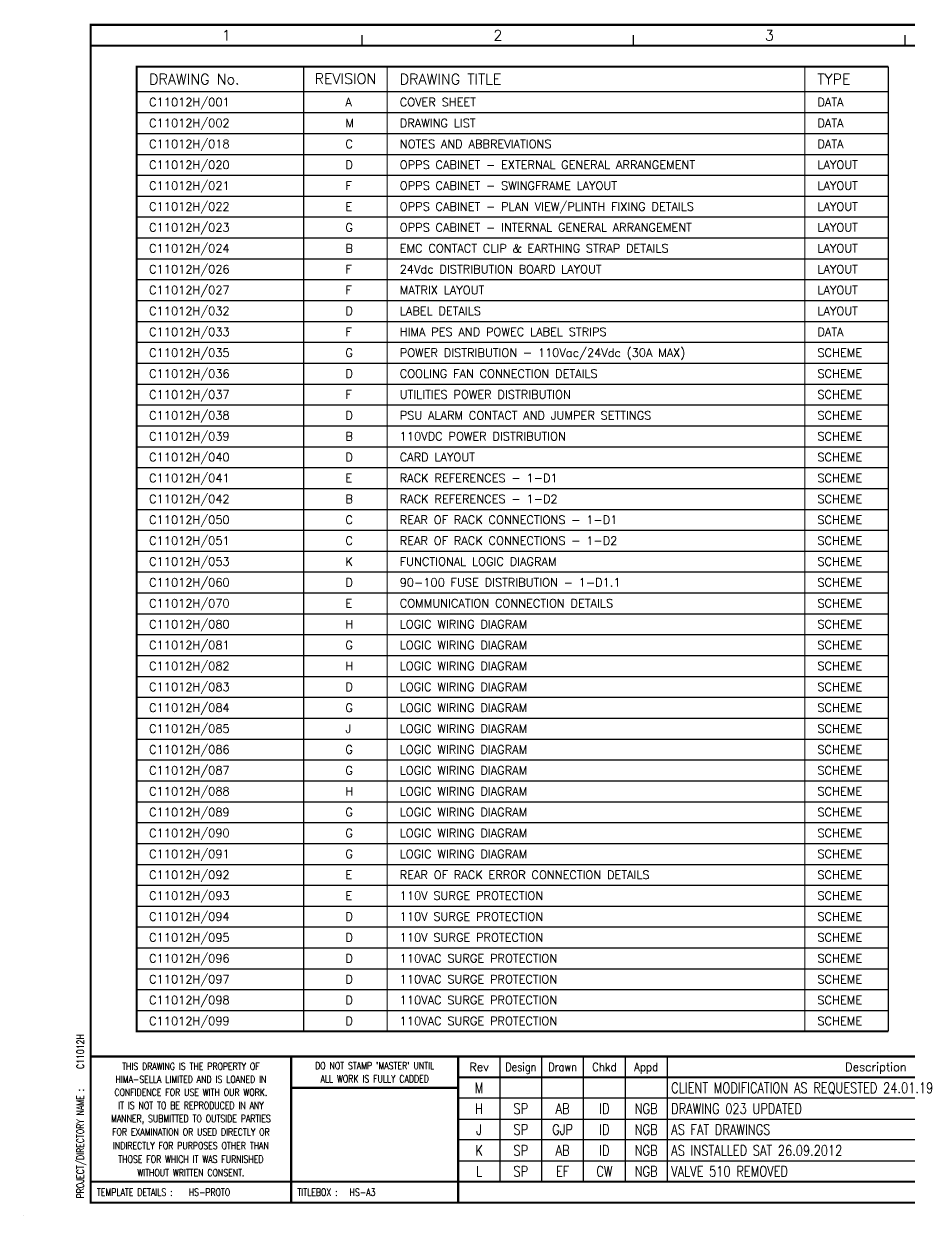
# Model space of a CAD drawing. Extents: x 0 to 414, y 0 to 285.
# Drawn here: x 0 to 212, y 0 to 285.2 of the extents above; entities that cross this region are included whole.
import ezdxf
from ezdxf.enums import TextEntityAlignment as Align

# ---------------------------------------------------------------- set-up
doc = ezdxf.new("R2010")
doc.units = 0
doc.header["$MEASUREMENT"] = 0
doc.linetypes.add('CONTINU', pattern=[0])
doc.layers.get('0').update_dxf_attribs({"linetype": 'CONTINUOUS'})
for name, color, linetype in [('COL', 2, 'CONTINU'), ('DWGREPORT', 7, 'CONTINUOUS'), ('ROW', 2, 'CONTINU'), ('RPT', 2, 'CONTINUOUS'), ('UPS', 2, 'CONTINUOUS')]:
    doc.layers.add(name, color=color, linetype=linetype)
doc.styles.add('REPORT', font='romans.shx', dxfattribs={"height": 3})
doc.styles.add('ROMAND', font='ROMAND')
doc.styles.add('ROMANS', font='romans.shx', dxfattribs={"width": 0.8})

# ---------------------------------------------------------------- blocks, each defined once
blk = doc.blocks.new('HS-A3')
at = {"color": 1}
for p, q in [((81, 280), (81, 282.5)), ((146, 280), (146, 282.5)), ((211, 280), (211, 282.5)), ((114, 38), (114, 8)), ((124, 8), (124, 38)), ((134, 8), (134, 38)), ((144, 38), (144, 8)), ((154, 38), (154, 8)), ((301.5, 28), (104, 28)), ((104, 23), (301.5, 23)), ((301.5, 18), (104, 18)), ((104, 13), (270.5, 13)), ((0, 0), (0, 0.025))]:
    blk.add_line(p, q, dxfattribs=at)
at = {"color": 1, "const_width": 0.5}
blk.add_lwpolyline([(16, 3), (409, 3), (409, 285), (16, 285)], close=True, dxfattribs=at)
for points in [[(16, 280), (404, 280)], [(409, 38), (16, 38)], [(64, 3), (64, 38)], [(104, 3), (104, 38)], [(270.5, 33), (104, 33)], [(104, 30.5), (64, 30.5)], [(270.5, 8), (16, 8)]]:
    blk.add_lwpolyline(points, dxfattribs=at)
at = {"color": 2, "style": 'ROMAND'}
for s, p in [('1', (48.5, 282.5)), ('2', (113.5, 282.5)), ('3', (178.5, 282.5))]:
    blk.add_text(s, height=2.5, dxfattribs=at).set_placement(p, align=Align.MIDDLE)
at = {"color": 3, "lineweight": 13, "style": 'ROMANS', "width": 0.8}
for s, p in [('THIS DRAWING IS THE PROPERTY OF', (40, 35.6443)), ("DO NOT STAMP 'MASTER' UNTIL", (84, 35.7693)), ('HIMA-SELLA LIMITED AND IS LOANED IN', (40, 32.5193)), ('ALL WORK IS FULLY CADDED', (84, 32.6443)), ('CONFIDENCE FOR USE WITH OUR WORK.', (40, 29.3879)), ('IT IS NOT TO BE REPRODUCED IN ANY', (40, 26.2629)), ('MANNER, SUBMITTED TO OUTSIDE PARTIES', (40, 23.1379)), ('FOR EXAMINATION OR USED DIRECTLY OR', (40, 19.9054)), ('INDIRECTLY FOR PURPOSES OTHER THAN', (40, 16.6554)), ('THOSE FOR WHICH IT WAS FURNISHED', (40, 13.4054)), ('WITHOUT WRITTEN CONSENT.', (40, 10.1554))]:
    blk.add_text(s, height=1.7, dxfattribs=at).set_placement(p, align=Align.MIDDLE_CENTER)
at = {"color": 4, "style": 'ROMAND'}
for s, p in [('Rev', (109, 34.5)), ('Description', (204, 34.5))]:
    blk.add_text(s, height=2, dxfattribs=at).set_placement(p, align=Align.CENTER)
for s, width, p in [('Design', 0.85, (119, 34.5)), ('Drawn', 0.85, (129, 34.5)), ('Chkd', 0.9, (139, 34.5)), ('Appd', 0.9, (149, 34.5))]:
    blk.add_text(s, height=2, dxfattribs=dict(at, width=width)).set_placement(p, align=Align.CENTER)
at = {"color": 3, "style": 'ROMANS', "width": 0.8}
blk.add_text('PROJECT/DIRECTORY NAME :', height=1.7, rotation=90, dxfattribs=at).set_placement((13.5, 4), align=Align.MIDDLE_LEFT)
for s, p in [('TEMPLATE DETAILS :', (17.5, 5.5)), ('TITLEBOX :', (65.5, 5.5)), ('HS-A3', (78, 5.5))]:
    blk.add_text(s, height=1.7, dxfattribs=at).set_placement(p, align=Align.MIDDLE_LEFT)
at = {"layer": 'COL', "style": 'ROMAND', "flags": 9}
for tag, p in [('COL1', (48.5, 282.5)), ('COL2', (113.5, 282.5)), ('COL3', (178.5, 282.5)), ('COL4', (243.5, 282.5)), ('COL5', (308.5, 282.5)), ('COL6', (373.5, 282.5))]:
    blk.add_attdef(tag, p, '', height=2.5, dxfattribs=at)
at = {"layer": 'ROW', "style": 'ROMAND', "flags": 9}
for tag, p in [('ROW1', (406.5, 249.5)), ('ROW2', (406.5, 188.5)), ('ROW3', (406.5, 127.5)), ('ROW4', (406.5, 66.5))]:
    blk.add_attdef(tag, p, '', height=2.5, dxfattribs=at)
at = {"layer": 'UPS', "color": 3, "style": 'ROMANS', "width": 0.8, "flags": 8}
blk.add_attdef('PROJS->NOMPRO', text='', height=1.7, rotation=90, dxfattribs=at).set_placement((13.5, 35), align=Align.MIDDLE_LEFT)
at = {"layer": 'UPS', "style": 'ROMANS', "width": 3.1263, "flags": 8}
blk.add_attdef('PLANOS->MCAN1', text='', height=2.5, rotation=0.061173, dxfattribs=at).set_placement((155, 31.6443), (254, 31.75), align=Align.FIT)
at = {"layer": 'UPS', "style": 'ROMANS', "width": 0.8, "flags": 8}
for tag, height, p in [('PLANOS->VERIF', 2.5, (293.5, 34.25)), ('PLANOS->CANVI1', 2.5, (109, 29.25)), ('PLANOS->NCAN1', 2.5, (149, 29.25)), ('PLANOS->DCAN1', 2.5, (262.5, 29.25)), ('PLANOS->ORIG', 2.5, (293.5, 29.25)), ('PLANOS->CANVI2', 2.5, (109, 24.25)), ('PLANOS->NCAN2', 2.5, (149, 24.25)), ('PLANOS->DCAN2', 2.5, (262.5, 24.25)), ('PLANOS->HECHF', 2.5, (293.5, 24.25)), ('PLANOS->CANVI3', 2.5, (109, 19.25)), ('PLANOS->NCAN3', 2.5, (149, 19.25)), ('PLANOS->DCAN3', 2.5, (262.5, 19.25)), ('PLANOS->HECHD', 2.5, (293.5, 19.25)), ('PLANOS->CANVI4', 2.5, (109, 14.25)), ('PLANOS->NCAN4', 2.5, (149, 14.25)), ('PLANOS->DCAN4', 2.5, (262.5, 14.25)), ('PLANOS->DATACREA', 2.5, (293.5, 14.25)), ('PLANOS->CANVI5', 2.5, (109, 9.25)), ('PLANOS->NCAN5', 2.5, (149, 9.25)), ('PLANOS->DCAN5', 2.5, (262.5, 9.25)), ('PLANOS->NR1', 2.5, (293.5, 9.25)), ('PROJS->DESCPRO3', 5, (345.5, 5.5)), ('PLANOS->PLANO', 5, (378.5, 5.5)), ('PLANOS->USER', 5, (402.75, 5.5)), ('PLANOS->NR2', 2.5, (293.5, 4.25))]:
    blk.add_attdef(tag, text='', height=height, dxfattribs=at).set_placement(p, align=Align.CENTER)
at = {"layer": 'UPS', "style": 'ROMANS', "flags": 8}
for tag, width, p, p2 in [('PLANOS->MCAN2', 3.0574, (155, 26.75), (254, 26.75)), ('PLANOS->MCAN3', 3.0574, (155, 21.75), (254, 21.75)), ('PLANOS->MCAN4', 3.0462, (155, 16.75), (254, 16.75)), ('PLANOS->MCAN5', 3.0574, (155, 11.75), (254, 11.75))]:
    blk.add_attdef(tag, text='', height=2.5, dxfattribs=dict(at, width=width)).set_placement(p, p2, align=Align.FIT)
at = {"layer": 'UPS', "style": 'ROMANS', "width": 0.8, "flags": 8}
blk.add_attdef('PLANOS->DENOM', (313.5, 24.25), '', height=2.5, dxfattribs=at)
at = {"layer": 'UPS', "color": 4, "style": 'ROMANS', "width": 0.8, "flags": 8}
for tag, p in [('PROJS->DESCPRO1', (303, 19.25)), ('PROJS->DESCPRO2', (303, 14.25))]:
    blk.add_attdef(tag, p, '', height=2.5, dxfattribs=at)
at = {"layer": 'UPS', "color": 3, "style": 'ROMANS', "width": 0.8, "flags": 8}
blk.add_attdef('PLANOS->PROTOTIPO', text='', height=1.7, dxfattribs=at).set_placement((39.5, 5.5), align=Align.MIDDLE_LEFT)
at = {"layer": 'UPS', "style": 'ROMANS', "width": 0.8, "flags": 8}
blk.add_attdef('PLANOS->OBS4', text='', height=2.5, dxfattribs=at).set_placement((107, 5.5), align=Align.MIDDLE_LEFT)
blk = doc.blocks.new('EDREV')
at = {"color": 2, "style": 'ROMANS', "width": 0.8}
for tag, p in [('DES', (129.2, 29.25)), ('DRN', (139.2, 29.25)), ('CHKD', (149.2, 29.25)), ('DES', (129.2, 24.25)), ('DRN', (139.2, 24.25)), ('CHKD', (149.2, 24.25)), ('DES', (129.2, 19.25)), ('DRN', (139.2, 19.25)), ('CHKD', (149.2, 19.25)), ('DES', (129.2, 14.25)), ('DRN', (139.2, 14.25)), ('CHKD', (149.2, 14.25)), ('DES', (129.2, 9.25)), ('DRN', (139.2, 9.25)), ('CHKD', (149.2, 9.25))]:
    blk.add_attdef(tag, text='', height=2.5, dxfattribs=at).set_placement(p, align=Align.CENTER)

msp = doc.modelspace()

# ---------------------------------------------------------------- linework, layer by layer
for p, q in [((27, 264), (207, 264)), ((27, 259), (207, 259)), ((27, 254), (207, 254)), ((27, 249), (207, 249)), ((27, 244), (207, 244)), ((27, 239), (207, 239)), ((27, 234), (207, 234)), ((27, 229), (207, 229)), ((27, 224), (207, 224)), ((27, 219), (207, 219)), ((27, 214), (207, 214)), ((27, 209), (207, 209)), ((27, 204), (207, 204)), ((27, 199), (207, 199)), ((27, 194), (207, 194)), ((27, 189), (207, 189)), ((27, 184), (207, 184)), ((27, 179), (207, 179)), ((27, 174), (207, 174)), ((27, 169), (207, 169)), ((27, 164), (207, 164)), ((27, 159), (207, 159)), ((27, 154), (207, 154)), ((27, 149), (207, 149)), ((27, 144), (207, 144)), ((27, 139), (207, 139)), ((27, 134), (207, 134)), ((27, 129), (207, 129)), ((27, 124), (207, 124)), ((27, 119), (207, 119)), ((27, 114), (207, 114)), ((27, 109), (207, 109)), ((27, 104), (207, 104)), ((27, 99), (207, 99)), ((27, 94), (207, 94)), ((27, 89), (207, 89)), ((27, 84), (207, 84)), ((27, 79), (207, 79)), ((27, 74), (207, 74)), ((27, 69), (207, 69)), ((27, 64), (207, 64)), ((27, 59), (207, 59)), ((27, 54), (207, 54)), ((27, 49), (207, 49))]:
    msp.add_line(p, q)
for points, const_width in [([(207, 44), (27, 44), (27, 275), (207, 275)], 0.5), ([(67, 275), (67, 44)], 0.3), ([(87, 275), (87, 44)], 0.3), ([(187, 275), (187, 44)], 0.3), ([(207, 275), (207, 44)], 0.3), ([(27, 269), (207, 269)], 0.3)]:
    msp.add_lwpolyline(points, dxfattribs=dict(const_width=const_width))

# ---------------------------------------------------------------- block references
ref = msp.add_blockref('HS-A3', (0, 0))
ref.add_attrib('PROJS->NOMPRO', 'C11012H', dxfattribs={"layer": 'UPS', "color": 3, "height": 1.7, "rotation": 90, "style": 'ROMANS', "width": 0.8, "flags": 8}).set_placement((13.5, 35), align=Align.MIDDLE_LEFT)
ref.add_attrib('PLANOS->PROTOTIPO', 'HS-PROTO', dxfattribs={"layer": 'UPS', "color": 3, "height": 1.7, "style": 'ROMANS', "width": 0.8, "flags": 8}).set_placement((39.5, 5.5), align=Align.MIDDLE_LEFT)
ref.add_attrib('PLANOS->NCAN5', 'NGB', dxfattribs={"layer": 'UPS', "height": 2.5, "style": 'ROMANS', "width": 0.8, "flags": 8}).set_placement((149, 9.25), align=Align.CENTER)
ref.add_attrib('PLANOS->NCAN2', 'NGB', dxfattribs={"layer": 'UPS', "height": 2.5, "style": 'ROMANS', "width": 0.8, "flags": 8}).set_placement((149, 24.25), align=Align.CENTER)
ref.add_attrib('PLANOS->NCAN3', 'NGB', dxfattribs={"layer": 'UPS', "height": 2.5, "style": 'ROMANS', "width": 0.8, "flags": 8}).set_placement((149, 19.25), align=Align.CENTER)
ref.add_attrib('PLANOS->NCAN4', 'NGB', dxfattribs={"layer": 'UPS', "height": 2.5, "style": 'ROMANS', "width": 0.8, "flags": 8}).set_placement((149, 14.25), align=Align.CENTER)
ref.add_attrib('PLANOS->CANVI5', 'L', dxfattribs={"layer": 'UPS', "height": 2.5, "style": 'ROMANS', "width": 0.8, "flags": 8}).set_placement((109, 9.25), align=Align.CENTER)
ref.add_attrib('PLANOS->CANVI4', 'K', dxfattribs={"layer": 'UPS', "height": 2.5, "style": 'ROMANS', "width": 0.8, "flags": 8}).set_placement((109, 14.25), align=Align.CENTER)
ref.add_attrib('PLANOS->CANVI2', 'H', dxfattribs={"layer": 'UPS', "height": 2.5, "style": 'ROMANS', "width": 0.8, "flags": 8}).set_placement((109, 24.25), align=Align.CENTER)
ref.add_attrib('PLANOS->CANVI3', 'J', dxfattribs={"layer": 'UPS', "height": 2.5, "style": 'ROMANS', "width": 0.8, "flags": 8}).set_placement((109, 19.25), align=Align.CENTER)
ref.add_attrib('PLANOS->CANVI1', 'M', dxfattribs={"layer": 'UPS', "height": 2.5, "style": 'ROMANS', "width": 0.8, "flags": 8}).set_placement((109, 29.25), align=Align.CENTER)
ref = msp.add_blockref('EDREV', (-10.2, 0))
ref.add_attrib('DES', 'SP', dxfattribs={"color": 2, "height": 2.5, "style": 'ROMANS', "width": 0.8}).set_placement((119, 24.25), align=Align.CENTER)
ref.add_attrib('DRN', 'AB', dxfattribs={"color": 2, "height": 2.5, "style": 'ROMANS', "width": 0.8}).set_placement((129, 24.25), align=Align.CENTER)
ref.add_attrib('CHKD', 'ID', dxfattribs={"color": 2, "height": 2.5, "style": 'ROMANS', "width": 0.8}).set_placement((139, 24.25), align=Align.CENTER)
ref.add_attrib('DES', 'SP', dxfattribs={"color": 2, "height": 2.5, "style": 'ROMANS', "width": 0.8}).set_placement((119, 19.25), align=Align.CENTER)
ref.add_attrib('DRN', 'GJP', dxfattribs={"color": 2, "height": 2.5, "style": 'ROMANS', "width": 0.8}).set_placement((129, 19.25), align=Align.CENTER)
ref.add_attrib('CHKD', 'ID', dxfattribs={"color": 2, "height": 2.5, "style": 'ROMANS', "width": 0.8}).set_placement((139, 19.25), align=Align.CENTER)
ref.add_attrib('DES', 'SP', dxfattribs={"color": 2, "height": 2.5, "style": 'ROMANS', "width": 0.8}).set_placement((119, 14.25), align=Align.CENTER)
ref.add_attrib('DRN', 'AB', dxfattribs={"color": 2, "height": 2.5, "style": 'ROMANS', "width": 0.8}).set_placement((129, 14.25), align=Align.CENTER)
ref.add_attrib('CHKD', 'ID', dxfattribs={"color": 2, "height": 2.5, "style": 'ROMANS', "width": 0.8}).set_placement((139, 14.25), align=Align.CENTER)
ref.add_attrib('DES', 'SP', dxfattribs={"color": 2, "height": 2.5, "style": 'ROMANS', "width": 0.8}).set_placement((119, 9.25), align=Align.CENTER)
ref.add_attrib('DRN', 'EF', dxfattribs={"color": 2, "height": 2.5, "style": 'ROMANS', "width": 0.8}).set_placement((129, 9.25), align=Align.CENTER)
ref.add_attrib('CHKD', 'CW', dxfattribs={"color": 2, "height": 2.5, "style": 'ROMANS', "width": 0.8}).set_placement((139, 9.25), align=Align.CENTER)

# ---------------------------------------------------------------- texts
at = {"layer": 'DWGREPORT', "style": 'REPORT'}
for s, p in [('C11012H/001', (30, 265.5)), ('A', (77, 265.5)), ('COVER SHEET', (90, 265.5)), ('DATA', (190, 265.5)), ('C11012H/002', (30, 260.5)), ('M', (77, 260.5)), ('DRAWING LIST', (90, 260.5)), ('DATA', (190, 260.5)), ('C11012H/018', (30, 255.5)), ('C', (77, 255.5)), ('NOTES AND ABBREVIATIONS', (90, 255.5)), ('DATA', (190, 255.5)), ('C11012H/020', (30, 250.5)), ('D', (77, 250.5)), ('OPPS CABINET - EXTERNAL GENERAL ARRANGEMENT', (90, 250.5)), ('LAYOUT', (190, 250.5)), ('C11012H/021', (30, 245.5)), ('F', (77, 245.5)), ('OPPS CABINET - SWINGFRAME LAYOUT', (90, 245.5)), ('LAYOUT', (190, 245.5)), ('C11012H/022', (30, 240.5)), ('E', (77, 240.5)), ('OPPS CABINET - PLAN VIEW/PLINTH FIXING DETAILS', (90, 240.5)), ('LAYOUT', (190, 240.5)), ('C11012H/023', (30, 235.5)), ('G', (77, 235.5)), ('OPPS CABINET - INTERNAL GENERAL ARRANGEMENT', (90, 235.5)), ('LAYOUT', (190, 235.5)), ('C11012H/024', (30, 230.5)), ('B', (77, 230.5)), ('EMC CONTACT CLIP & EARTHING STRAP DETAILS', (90, 230.5)), ('LAYOUT', (190, 230.5)), ('C11012H/026', (30, 225.5)), ('F', (77, 225.5)), ('24Vdc DISTRIBUTION BOARD LAYOUT', (90, 225.5)), ('LAYOUT', (190, 225.5)), ('C11012H/027', (30, 220.5)), ('F', (77, 220.5)), ('MATRIX LAYOUT', (90, 220.5)), ('LAYOUT', (190, 220.5)), ('C11012H/032', (30, 215.5)), ('D', (77, 215.5)), ('LABEL DETAILS', (90, 215.5)), ('LAYOUT', (190, 215.5)), ('C11012H/033', (30, 210.5)), ('F', (77, 210.5)), ('HIMA PES AND POWEC LABEL STRIPS', (90, 210.5)), ('DATA', (190, 210.5)), ('C11012H/035', (30, 205.5)), ('G', (77, 205.5)), ('POWER DISTRIBUTION - 110Vac/24Vdc (30A MAX)', (90, 205.5)), ('SCHEME', (190, 205.5)), ('C11012H/036', (30, 200.5)), ('D', (77, 200.5)), ('COOLING FAN CONNECTION DETAILS', (90, 200.5)), ('SCHEME', (190, 200.5)), ('C11012H/037', (30, 195.5)), ('F', (77, 195.5)), ('UTILITIES POWER DISTRIBUTION', (90, 195.5)), ('SCHEME', (190, 195.5)), ('C11012H/038', (30, 190.5)), ('D', (77, 190.5)), ('PSU ALARM CONTACT AND JUMPER SETTINGS', (90, 190.5)), ('SCHEME', (190, 190.5)), ('C11012H/039', (30, 185.5)), ('B', (77, 185.5)), ('110VDC POWER DISTRIBUTION', (90, 185.5)), ('SCHEME', (190, 185.5)), ('C11012H/040', (30, 180.5)), ('D', (77, 180.5)), ('CARD LAYOUT', (90, 180.5)), ('SCHEME', (190, 180.5)), ('C11012H/041', (30, 175.5)), ('E', (77, 175.5)), ('RACK REFERENCES - 1-D1', (90, 175.5)), ('SCHEME', (190, 175.5)), ('C11012H/042', (30, 170.5)), ('B', (77, 170.5)), ('RACK REFERENCES - 1-D2', (90, 170.5)), ('SCHEME', (190, 170.5)), ('C11012H/050', (30, 165.5)), ('C', (77, 165.5)), ('REAR OF RACK CONNECTIONS - 1-D1', (90, 165.5)), ('SCHEME', (190, 165.5)), ('C11012H/051', (30, 160.5)), ('C', (77, 160.5)), ('REAR OF RACK CONNECTIONS - 1-D2', (90, 160.5)), ('SCHEME', (190, 160.5)), ('C11012H/053', (30, 155.5)), ('K', (77, 155.5)), ('FUNCTIONAL LOGIC DIAGRAM', (90, 155.5)), ('SCHEME', (190, 155.5)), ('C11012H/060', (30, 150.5)), ('D', (77, 150.5)), ('90-100 FUSE DISTRIBUTION - 1-D1.1', (90, 150.5)), ('SCHEME', (190, 150.5)), ('C11012H/070', (30, 145.5)), ('E', (77, 145.5)), ('COMMUNICATION CONNECTION DETAILS', (90, 145.5)), ('SCHEME', (190, 145.5)), ('C11012H/080', (30, 140.5)), ('H', (77, 140.5)), ('LOGIC WIRING DIAGRAM', (90, 140.5)), ('SCHEME', (190, 140.5)), ('C11012H/081', (30, 135.5)), ('G', (77, 135.5)), ('LOGIC WIRING DIAGRAM', (90, 135.5)), ('SCHEME', (190, 135.5)), ('C11012H/082', (30, 130.5)), ('H', (77, 130.5)), ('LOGIC WIRING DIAGRAM', (90, 130.5)), ('SCHEME', (190, 130.5)), ('C11012H/083', (30, 125.5)), ('D', (77, 125.5)), ('LOGIC WIRING DIAGRAM', (90, 125.5)), ('SCHEME', (190, 125.5)), ('C11012H/084', (30, 120.5)), ('G', (77, 120.5)), ('LOGIC WIRING DIAGRAM', (90, 120.5)), ('SCHEME', (190, 120.5)), ('C11012H/085', (30, 115.5)), ('J', (77, 115.5)), ('LOGIC WIRING DIAGRAM', (90, 115.5)), ('SCHEME', (190, 115.5)), ('C11012H/086', (30, 110.5)), ('G', (77, 110.5)), ('LOGIC WIRING DIAGRAM', (90, 110.5)), ('SCHEME', (190, 110.5)), ('C11012H/087', (30, 105.5)), ('G', (77, 105.5)), ('LOGIC WIRING DIAGRAM', (90, 105.5)), ('SCHEME', (190, 105.5)), ('C11012H/088', (30, 100.5)), ('H', (77, 100.5)), ('LOGIC WIRING DIAGRAM', (90, 100.5)), ('SCHEME', (190, 100.5)), ('C11012H/089', (30, 95.5)), ('G', (77, 95.5)), ('LOGIC WIRING DIAGRAM', (90, 95.5)), ('SCHEME', (190, 95.5)), ('C11012H/090', (30, 90.5)), ('G', (77, 90.5)), ('LOGIC WIRING DIAGRAM', (90, 90.5)), ('SCHEME', (190, 90.5)), ('C11012H/091', (30, 85.5)), ('G', (77, 85.5)), ('LOGIC WIRING DIAGRAM', (90, 85.5)), ('SCHEME', (190, 85.5)), ('C11012H/092', (30, 80.5)), ('E', (77, 80.5)), ('REAR OF RACK ERROR CONNECTION DETAILS', (90, 80.5)), ('SCHEME', (190, 80.5)), ('C11012H/093', (30, 75.5)), ('E', (77, 75.5)), ('110V SURGE PROTECTION', (90, 75.5)), ('SCHEME', (190, 75.5)), ('C11012H/094', (30, 70.5)), ('D', (77, 70.5)), ('110V SURGE PROTECTION', (90, 70.5)), ('SCHEME', (190, 70.5)), ('C11012H/095', (30, 65.5)), ('D', (77, 65.5)), ('110V SURGE PROTECTION', (90, 65.5)), ('SCHEME', (190, 65.5)), ('C11012H/096', (30, 60.5)), ('D', (77, 60.5)), ('110VAC SURGE PROTECTION', (90, 60.5)), ('SCHEME', (190, 60.5)), ('C11012H/097', (30, 55.5)), ('D', (77, 55.5)), ('110VAC SURGE PROTECTION', (90, 55.5)), ('SCHEME', (190, 55.5)), ('C11012H/098', (30, 50.5)), ('D', (77, 50.5)), ('110VAC SURGE PROTECTION', (90, 50.5)), ('SCHEME', (190, 50.5)), ('C11012H/099', (30, 45.5)), ('D', (77, 45.5)), ('110VAC SURGE PROTECTION', (90, 45.5)), ('SCHEME', (190, 45.5))]:
    msp.add_text(s, height=2, dxfattribs=at).set_placement(p)
at = {"layer": 'RPT', "style": 'REPORT'}
for s, p in [('DRAWING No.', (30, 270.75)), ('DRAWING TITLE', (90, 270.75)), ('TYPE', (190, 270.75))]:
    msp.add_text(s, height=2.5, dxfattribs=at).set_placement(p)
msp.add_text('REVISION', height=2.5, dxfattribs=at).set_placement((77, 272.1071), align=Align.MIDDLE)
at = {"layer": 'UPS', "char_height": 2.5, "width": 99, "attachment_point": 1, "style": 'ROMANS'}
for s, insert in [('CLIENT MODIFICATION AS REQUESTED 24.01.19', (155, 31.75)), ('DRAWING 023 UPDATED', (155, 26.75)), ('AS FAT DRAWINGS', (155, 21.75)), ('AS INSTALLED SAT 26.09.2012', (155, 16.75)), ('VALVE 510 REMOVED', (155, 11.75))]:
    msp.add_mtext(s, dxfattribs=dict(at, insert=insert))

doc.saveas('drawing.dxf')
